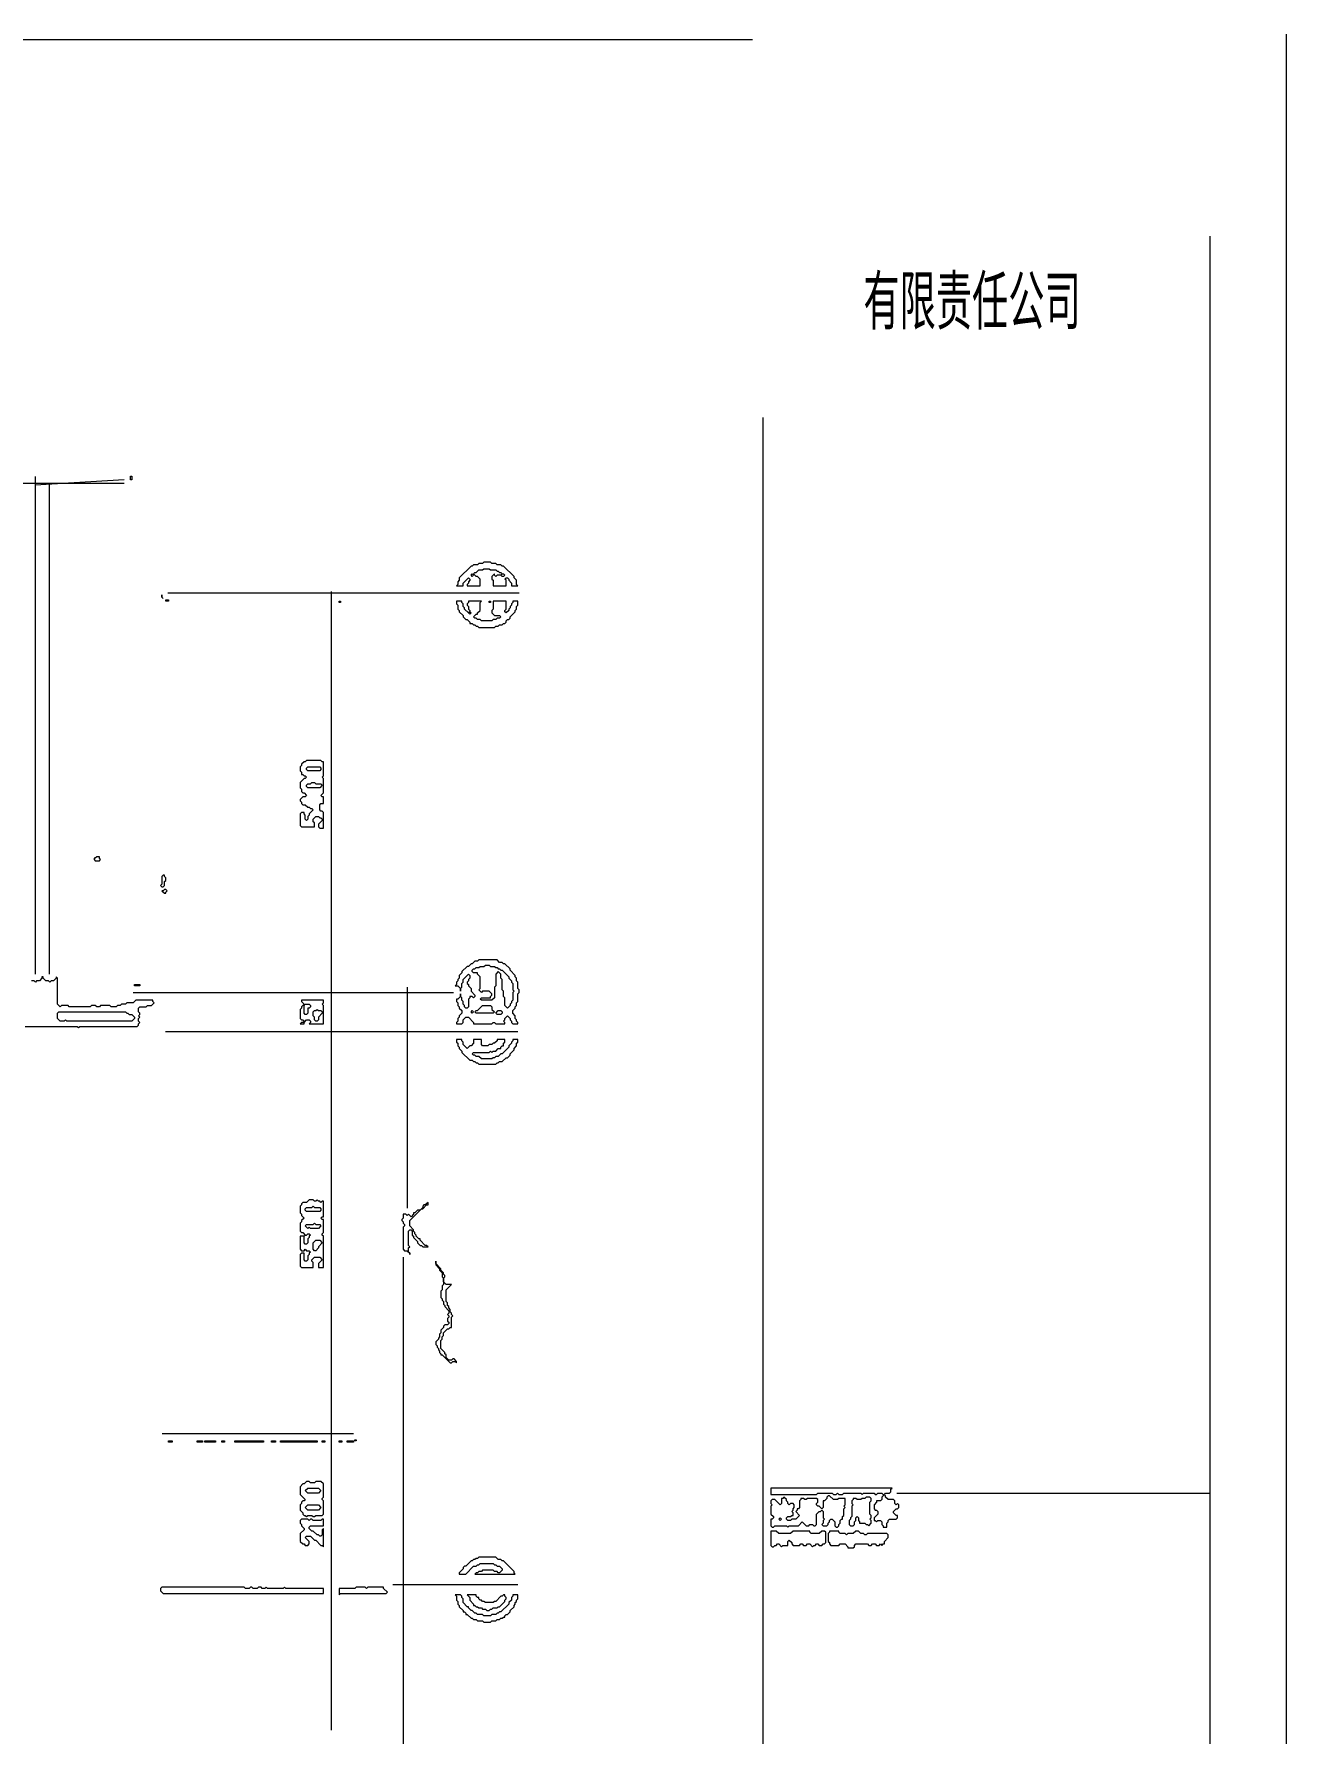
# Model space of a CAD drawing. Header units: millimetres. Extents: x 4 to 412, y 4 to 290.
# Drawn here: x 327.9 to 411.9, y 176.2 to 290.3 of the extents above; entities that cross this region are included whole.
import ezdxf

# ---------------------------------------------------------------- set-up
doc = ezdxf.new("R2010")
doc.units = ezdxf.units.MM
for name, color, linetype, lineweight in [('OCR_TEXT', 6, 'Continuous', 0), ('TRACE_STRAIGHT', 5, 'Continuous', 0), ('TRACE_TEXT_SYMBOL', 6, 'Continuous', 0)]:
    doc.layers.add(name, color=color, linetype=linetype, lineweight=lineweight)
doc.styles.add('wqy-unicode', font='wqy-unicode.lff')

msp = doc.modelspace()

# ---------------------------------------------------------------- linework, layer by layer
at = {"layer": 'TRACE_STRAIGHT', "color": 5}
for p, q in [((103.25, 289.95), (376.13, 289.95)), ((411.95, 290.31), (411.95, 3.88)), ((406.83, 276.73), (406.83, 8.72)), ((376.81, 264.56), (376.81, 8.55)), ((327.95, 260.59), (327.95, 227.17)), ((327.95, 260.04), (333.93, 260.39)), ((296.99, 260.15), (333.93, 260.15)), ((328.9, 260.15), (328.9, 227.17)), ((336.86, 252.78), (360.46, 252.78)), ((347.83, 252.88), (347.83, 176.39)), ((352.92, 226.29), (352.92, 211.45)), ((334.54, 225.93), (356.04, 225.93)), ((336.71, 223.33), (360.37, 223.33)), ((352.67, 208.16), (352.67, 108.07)), ((336.47, 196.31), (349.33, 196.31)), ((385.82, 192.32), (406.83, 192.32)), ((351.96, 186.18), (360.37, 186.18))]:
    msp.add_line(p, q, dxfattribs=at)
at = {"layer": 'TRACE_TEXT_SYMBOL', "color": 6}
for points in [[(334.36, 260.62), (334.45, 260.62), (334.45, 260.36), (334.36, 260.36)], [(357.22, 253.97), (357.3, 254.05), (357.39, 253.97), (357.3, 253.88)], [(359.23, 253.97), (359.32, 254.05), (359.41, 254.05), (359.49, 253.97), (359.41, 253.88), (359.32, 253.88)], [(336.46, 252.65), (336.46, 252.48), (336.55, 252.39), (336.46, 252.48)], [(336.72, 252.3), (336.9, 252.3), (336.9, 252.21), (336.72, 252.21)], [(348.37, 252.21), (348.46, 252.21), (348.46, 252.13), (348.37, 252.13)], [(358.44, 252.21), (358.53, 252.21), (358.53, 252.13), (358.44, 252.13)], [(357.04, 251.43), (357.13, 251.51), (357.22, 251.43), (357.13, 251.34)], [(346.18, 241), (346.27, 241.09), (347.06, 241.09), (347.14, 241), (347.14, 240.92), (347.06, 240.83), (346.27, 240.83), (346.18, 240.92)], [(346.44, 239.95), (346.53, 240.04), (346.71, 240.04), (346.79, 239.95), (347.14, 239.95), (347.23, 239.87), (347.06, 239.69), (346.27, 239.69), (346.18, 239.78), (346.18, 239.87), (346.27, 239.95)], [(332.08, 235.05), (331.99, 234.96), (331.91, 234.96), (331.91, 234.87), (331.99, 234.79), (332.26, 234.79), (332.34, 234.87), (332.26, 234.96), (332.26, 235.05)], [(336.55, 233.82), (336.46, 233.74), (336.46, 233.21), (336.37, 233.12), (336.46, 233.04), (336.55, 233.04), (336.64, 233.12), (336.64, 233.39), (336.72, 233.47), (336.72, 233.65), (336.64, 233.74), (336.64, 233.82)], [(336.64, 232.86), (336.55, 232.77), (336.46, 232.77), (336.64, 232.6), (336.72, 232.6), (336.72, 232.68), (336.81, 232.77), (336.72, 232.86)], [(358.09, 227.69), (358.18, 227.78), (358.44, 227.78), (358.53, 227.69), (358.79, 227.69), (358.88, 227.61), (358.97, 227.61), (359.05, 227.52), (359.14, 227.52), (359.23, 227.43), (359.32, 227.43), (359.76, 226.99), (359.76, 226.91), (359.93, 226.73), (359.93, 226.64), (360.02, 226.55), (360.02, 226.12), (360.11, 226.03), (360.02, 225.94), (360.02, 225.42), (359.93, 225.33), (359.93, 225.24), (359.84, 225.15), (359.84, 225.07), (359.67, 224.89), (359.49, 225.07), (359.49, 225.59), (359.41, 225.68), (359.41, 226.03), (359.32, 226.12), (359.32, 226.82), (359.23, 226.91), (359.23, 227.17), (359.05, 227.34), (358.88, 227.17), (358.88, 226.38), (358.79, 226.29), (358.79, 225.59), (358.62, 225.42), (357.92, 225.42), (357.83, 225.5), (357.92, 225.59), (358.53, 225.59), (358.53, 225.68), (358.62, 225.77), (358.62, 225.85), (358.44, 226.03), (358, 226.03), (357.92, 225.94), (357.74, 226.12), (357.83, 226.2), (357.83, 226.99), (357.65, 227.17), (357.65, 227.26), (357.39, 227.26), (357.3, 227.34), (357.3, 227.43), (357.39, 227.52), (357.48, 227.52), (357.57, 227.61), (357.74, 227.61), (357.83, 227.69)], [(334.62, 226.47), (334.97, 226.47), (334.97, 226.38), (334.62, 226.38)], [(345.83, 225.42), (345.83, 225.33), (346.01, 225.15), (345.83, 224.98), (345.83, 224.89), (345.74, 224.8), (345.74, 224.19), (345.83, 224.1), (345.92, 224.1), (346.01, 224.02), (345.92, 223.93), (345.83, 223.93), (345.74, 223.84), (346.01, 223.84), (346.01, 223.93), (346.18, 224.1), (346.36, 224.1), (346.44, 224.02), (346.44, 223.93), (346.36, 223.84), (347.32, 223.84), (347.32, 225.07), (347.23, 225.15), (347.32, 225.24), (347.32, 225.42)], [(346.01, 225.07), (346.09, 225.15), (346.36, 225.15), (346.44, 225.07), (346.44, 224.98), (346.36, 224.89), (346.27, 224.89), (346.27, 224.54), (346.18, 224.45), (346.09, 224.45), (346.01, 224.54)], [(346.79, 224.72), (346.88, 224.8), (346.97, 224.72), (347.14, 224.72), (347.23, 224.63), (347.23, 224.54), (346.97, 224.28), (346.97, 224.1), (346.88, 224.02), (346.79, 224.02), (346.71, 224.1), (346.71, 224.28), (346.62, 224.37), (346.62, 224.63), (346.71, 224.72)], [(358, 225.07), (358.53, 225.07), (358.62, 224.98), (358.62, 224.8), (358.79, 224.63), (358.7, 224.54), (357.57, 224.54), (357.48, 224.63), (357.57, 224.72), (357.65, 224.72)], [(329.45, 224.54), (329.54, 224.63), (334.01, 224.63), (334.1, 224.54), (334.18, 224.54), (334.27, 224.45), (334.45, 224.45), (334.62, 224.28), (334.62, 224.19), (334.45, 224.02), (330.07, 224.02), (329.98, 224.1), (329.89, 224.02), (329.63, 224.02), (329.45, 224.19)], [(357.22, 224.63), (357.3, 224.72), (357.39, 224.63), (357.3, 224.54)], [(359.05, 224.72), (359.23, 224.72), (359.32, 224.63), (359.32, 224.54), (359.23, 224.45), (358.97, 224.45), (358.88, 224.54)], [(346.53, 211.49), (346.62, 211.58), (346.71, 211.49), (347.06, 211.49), (347.14, 211.4), (347.14, 211.32), (347.06, 211.23), (346.18, 211.23), (346.09, 211.32), (346.09, 211.4), (346.18, 211.49)], [(354.33, 211.84), (354.15, 211.67), (354.06, 211.67), (353.98, 211.58), (353.98, 211.49), (353.8, 211.32), (353.63, 211.32), (353.45, 211.14), (353.36, 211.14), (353.36, 211.05), (353.19, 210.88), (353.01, 211.05), (352.92, 210.97), (352.84, 211.05), (352.66, 211.05), (352.66, 210.79), (352.57, 210.7), (352.57, 210.62), (352.66, 210.53), (352.66, 210.44), (352.75, 210.35), (352.75, 210.27), (352.66, 210.18), (352.66, 208.69), (352.75, 208.6), (352.92, 208.6), (353.1, 208.43), (353.1, 208.34), (353.1, 208.43), (353.01, 208.51), (353.01, 208.78), (353.1, 208.86), (353.01, 208.95), (353.01, 209.92), (353.1, 210), (353.19, 210), (353.27, 209.92), (353.27, 209.65), (353.36, 209.57), (353.36, 209.48), (353.63, 209.22), (353.63, 209.13), (353.8, 208.95), (353.89, 208.95), (353.98, 208.86), (354.33, 208.86), (354.24, 208.95), (354.15, 208.95), (353.8, 209.3), (353.8, 209.39), (353.71, 209.39), (353.54, 209.57), (353.54, 209.65), (353.45, 209.74), (353.45, 209.83), (353.36, 209.92), (353.36, 210), (353.1, 210.27), (353.1, 210.62), (353.89, 211.4), (353.98, 211.4), (354.24, 211.67), (354.33, 211.67)], [(346.62, 210.35), (346.71, 210.44), (346.79, 210.35), (347.06, 210.35), (347.14, 210.27), (346.97, 210.09), (346.44, 210.09), (346.36, 210.18), (346.27, 210.09), (346.09, 210.27), (346.18, 210.35)], [(346.18, 209.65), (346.27, 209.74), (346.36, 209.74), (346.44, 209.65), (346.36, 209.57), (346.36, 209.48), (346.27, 209.39), (346.27, 209.13), (346.18, 209.04), (346.09, 209.04), (346.01, 209.13), (346.01, 209.57), (346.09, 209.65)], [(346.79, 209.3), (347.06, 209.3), (347.23, 209.13), (346.97, 208.86), (346.97, 208.78), (346.79, 208.6), (346.71, 208.6), (346.62, 208.69), (346.62, 209.13)], [(336.9, 195.82), (337.16, 195.82), (337.16, 195.73), (336.9, 195.73)], [(338.83, 195.82), (339.18, 195.82), (339.18, 195.73), (338.83, 195.73)], [(339.35, 195.82), (340.05, 195.82), (340.05, 195.73), (339.35, 195.73)], [(340.49, 195.82), (340.66, 195.82), (340.66, 195.73), (340.49, 195.73)], [(341.36, 195.82), (343.29, 195.82), (343.29, 195.73), (341.36, 195.73)], [(343.82, 195.82), (344.08, 195.82), (344.08, 195.73), (343.82, 195.73)], [(344.43, 195.82), (346.88, 195.82), (346.88, 195.73), (344.43, 195.73)], [(347.23, 195.82), (347.41, 195.82), (347.41, 195.73), (347.23, 195.73)], [(348.37, 195.82), (348.55, 195.82), (348.55, 195.73), (348.37, 195.73)], [(348.9, 195.82), (349.33, 195.82), (349.33, 195.73), (348.9, 195.73)], [(349.42, 195.9), (349.51, 195.9), (349.51, 195.82), (349.42, 195.82)], [(346.18, 193.1), (346.01, 192.93), (345.92, 192.93), (345.74, 192.75), (345.74, 192.23), (346.09, 191.88), (346.01, 191.79), (345.92, 191.79), (345.83, 191.7), (345.83, 191.61), (345.74, 191.53), (345.74, 191.17), (345.92, 191), (345.92, 190.91), (346.01, 190.82), (346.09, 190.82), (346.18, 190.74), (346.27, 190.82), (346.53, 190.82), (346.62, 190.74), (346.71, 190.74), (346.79, 190.82), (347.23, 190.82), (347.32, 190.91), (347.32, 191.79), (347.23, 191.88), (347.23, 191.96), (347.32, 192.05), (347.32, 192.93), (347.14, 193.1), (346.79, 193.1), (346.71, 193.01), (346.44, 193.01), (346.36, 193.1)], [(346.27, 192.66), (346.97, 192.66), (347.14, 192.49), (346.97, 192.31), (346.27, 192.31), (346.09, 192.49)], [(383.75, 192.05), (383.66, 191.96), (383.49, 191.96), (383.4, 191.88), (383.14, 191.88), (383.05, 191.96), (382.87, 191.96), (382.87, 191.88), (382.79, 191.79), (382.79, 191.61), (382.87, 191.53), (382.79, 191.44), (382.79, 190.74), (382.7, 190.65), (382.7, 190.56), (382.61, 190.47), (382.61, 190.21), (382.7, 190.12), (382.87, 190.12), (382.96, 190.21), (382.96, 190.39), (383.05, 190.47), (383.05, 190.65), (383.14, 190.74), (383.23, 190.65), (383.23, 190.47), (383.31, 190.39), (383.31, 190.3), (383.66, 190.3), (383.75, 190.21), (383.84, 190.21), (383.93, 190.12), (384.1, 190.3), (384.1, 190.47), (384.01, 190.56), (384.1, 190.65), (384.1, 190.82), (384.01, 190.91), (384.01, 191.7), (384.1, 191.79), (384.1, 191.96), (384.01, 192.05)], [(345.83, 190.56), (345.74, 190.47), (345.74, 190.3), (345.83, 190.21), (345.83, 190.12), (346.01, 189.95), (346.01, 189.86), (345.74, 189.6), (345.74, 189.07), (345.92, 188.9), (346.01, 188.9), (346.09, 188.81), (346.27, 188.81), (346.36, 188.9), (346.36, 189.07), (346.09, 189.34), (346.18, 189.42), (346.44, 189.42), (346.71, 189.16), (346.79, 189.16), (347.14, 188.81), (347.23, 188.81), (347.32, 188.72), (347.32, 189.95), (347.23, 189.86), (347.23, 189.51), (347.14, 189.42), (347.06, 189.42), (346.97, 189.51), (346.88, 189.51), (346.62, 189.77), (346.53, 189.77), (346.36, 189.95), (346.36, 190.04), (346.44, 190.12), (347.32, 190.12), (347.32, 190.56), (347.23, 190.56), (347.14, 190.47), (346.62, 190.47), (346.53, 190.56), (346.44, 190.56), (346.36, 190.47), (346.27, 190.56)], [(346.27, 191.53), (346.97, 191.53), (347.14, 191.35), (346.97, 191.17), (346.27, 191.17), (346.09, 191.35)], [(377.88, 190.56), (377.97, 190.65), (378.06, 190.56), (377.97, 190.47)], [(377.36, 189.77), (377.36, 188.81), (377.45, 188.72), (377.53, 188.72), (377.62, 188.81), (377.71, 188.81), (377.8, 188.9), (377.88, 188.9), (378.06, 188.72), (378.15, 188.81), (378.5, 188.81), (378.5, 189.07), (378.58, 189.16), (378.76, 188.99), (378.76, 188.9), (378.85, 188.81), (379.28, 188.81), (379.37, 188.9), (379.46, 188.9), (379.55, 188.81), (379.72, 188.81), (379.81, 188.9), (379.98, 188.9), (380.16, 188.72), (380.25, 188.81), (380.34, 188.81), (380.42, 188.9), (380.51, 188.9), (380.6, 188.81), (380.77, 188.81), (380.86, 188.9), (380.95, 188.9), (381.04, 188.99), (381.04, 189.69), (380.95, 189.77), (380.77, 189.77), (380.6, 189.6), (380.07, 189.6), (379.98, 189.69), (379.98, 189.77), (378.85, 189.77), (378.67, 189.6), (377.88, 189.6), (377.71, 189.77)], [(381.3, 189.77), (381.3, 189.69), (381.21, 189.6), (381.21, 189.07), (381.3, 188.99), (381.3, 188.9), (381.39, 188.81), (381.91, 188.81), (382, 188.9), (382.35, 188.9), (382.52, 188.72), (382.52, 188.64), (382.87, 188.64), (382.96, 188.72), (382.96, 188.81), (383.05, 188.9), (383.84, 188.9), (383.93, 188.81), (384.1, 188.81), (384.19, 188.9), (384.36, 188.9), (384.45, 188.81), (384.63, 188.81), (384.71, 188.9), (384.8, 188.81), (384.89, 188.9), (384.98, 188.9), (384.98, 189.07), (385.24, 189.34), (385.24, 189.51), (385.15, 189.6), (383.84, 189.6), (383.75, 189.51), (383.66, 189.51), (383.58, 189.6), (383.4, 189.6), (383.23, 189.77), (383.05, 189.77), (382.87, 189.6), (382.52, 189.6), (382.44, 189.51), (382.35, 189.6), (382, 189.6), (381.91, 189.69), (381.91, 189.77)], [(357.74, 188.02), (357.65, 187.93), (357.57, 187.93), (357.48, 187.85), (357.39, 187.85), (357.3, 187.76), (357.22, 187.76), (356.87, 187.41), (356.78, 187.41), (356.69, 187.32), (356.69, 187.23), (356.43, 186.97), (356.43, 186.88), (356.87, 186.88), (357.39, 187.41), (357.57, 187.41), (357.65, 187.5), (357.74, 187.5), (357.83, 187.58), (358.7, 187.58), (358.79, 187.5), (358.88, 187.5), (358.97, 187.41), (359.14, 187.41), (359.32, 187.23), (359.32, 187.15), (359.14, 186.97), (359.05, 186.97), (358.97, 187.06), (358.79, 187.06), (358.7, 187.15), (358, 187.15), (357.92, 187.06), (357.74, 187.06), (357.65, 186.97), (357.57, 186.97), (357.48, 186.88), (360.19, 186.88), (360.11, 186.97), (360.11, 187.06), (359.41, 187.76), (359.32, 187.76), (359.23, 187.85), (359.05, 187.85), (358.88, 188.02)], [(336.46, 186.01), (336.37, 185.92), (336.37, 185.75), (336.55, 185.57), (347.32, 185.57), (347.32, 185.92), (344.78, 185.92), (344.69, 186.01), (344.6, 185.92), (343.55, 185.92), (343.47, 186.01), (343.38, 185.92), (343.2, 185.92), (343.12, 186.01), (342.94, 186.01), (342.85, 185.92), (342.59, 185.92), (342.5, 186.01), (342.42, 186.01), (342.33, 185.92), (342.07, 185.92), (341.98, 186.01)], [(349.51, 186.01), (349.42, 185.92), (348.37, 185.92), (348.37, 185.48), (348.46, 185.57), (351.52, 185.57), (351.61, 185.66), (351.35, 185.92), (351.35, 186.01), (350.3, 186.01), (350.21, 185.92), (350.12, 186.01)], [(356.95, 185.48), (357.13, 185.31), (357.13, 185.13), (357.39, 184.87), (357.39, 184.78), (357.48, 184.78), (357.57, 184.69), (357.65, 184.69), (357.74, 184.61), (357.92, 184.61), (358, 184.52), (358.18, 184.52), (358.27, 184.43), (358.44, 184.43), (358.53, 184.52), (358.62, 184.52), (358.7, 184.61), (358.97, 184.61), (359.05, 184.69), (359.14, 184.69), (359.49, 185.04), (359.49, 185.13), (359.58, 185.22), (359.58, 185.31), (359.49, 185.39), (359.49, 185.48), (359.41, 185.48), (359.32, 185.39), (359.23, 185.39), (358.88, 185.04), (358.79, 185.04), (358.7, 184.96), (358.18, 184.96), (358.09, 185.04), (358, 185.04), (357.92, 185.13), (357.83, 185.13), (357.74, 185.22), (357.74, 185.31), (357.65, 185.31), (357.57, 185.39), (357.57, 185.48)]]:
    msp.add_lwpolyline(points, close=True, dxfattribs=at)
for points in [[(358.09, 254.84), (358, 254.75), (357.74, 254.75), (357.65, 254.67), (357.39, 254.67), (357.3, 254.58), (357.22, 254.58), (356.43, 253.79), (356.43, 253.62), (356.34, 253.53), (356.34, 253.35), (356.25, 253.26), (356.69, 253.26), (356.69, 253.44), (357.04, 253.79), (357.13, 253.7), (357.13, 253.62), (357.04, 253.53), (357.04, 253.44), (356.95, 253.35), (356.95, 253.26), (357.83, 253.26), (357.83, 253.7), (357.65, 253.88), (357.57, 253.88), (357.39, 254.05), (357.48, 254.14), (357.57, 254.14), (357.74, 254.32), (358, 254.32), (358.09, 254.4), (358.44, 254.4), (358.53, 254.32), (358.88, 254.32), (358.97, 254.23), (359.05, 254.23), (359.14, 254.14), (359.23, 254.14), (359.32, 254.05), (359.23, 253.97), (358.97, 253.97), (358.88, 253.88), (358.79, 253.97), (358.79, 254.05), (358.62, 253.88), (358.62, 253.7), (358.7, 253.62), (358.7, 253.26), (359.58, 253.26), (359.58, 253.62), (359.49, 253.7), (359.58, 253.79), (359.67, 253.79), (359.76, 253.7), (359.76, 253.62), (359.93, 253.44), (359.93, 253.26), (360.37, 253.26), (360.28, 253.35), (360.28, 253.62), (360.11, 253.79), (360.11, 253.88), (359.41, 254.58), (359.32, 254.58)], [(359.32, 254.58), (359.23, 254.67), (358.97, 254.67), (358.88, 254.75), (358.62, 254.75), (358.53, 254.84), (358.09, 254.84)], [(356.25, 252.21), (356.25, 252.04), (356.34, 251.95), (356.34, 251.69), (356.43, 251.6), (356.43, 251.51), (356.69, 251.25), (356.69, 251.16), (356.87, 250.99), (356.95, 250.99), (357.13, 250.81), (357.13, 250.73), (357.3, 250.73), (357.39, 250.64), (357.48, 250.64), (357.57, 250.55), (357.65, 250.55), (357.74, 250.46), (358.79, 250.46), (358.88, 250.55), (359.05, 250.55), (359.14, 250.64), (359.32, 250.64), (359.41, 250.73), (359.49, 250.73), (359.58, 250.81), (359.58, 250.9), (359.67, 250.99), (359.76, 250.99), (359.84, 251.08), (359.84, 251.16), (360.19, 251.51), (360.19, 251.6), (360.28, 251.69), (360.28, 251.86), (360.37, 251.95), (360.37, 252.21), (360.02, 252.21), (360.02, 252.13), (359.93, 252.04), (359.93, 251.95), (359.84, 251.86), (359.84, 251.78), (359.76, 251.69), (359.76, 251.6), (359.58, 251.43), (359.49, 251.51), (359.49, 251.6), (359.58, 251.69), (359.58, 252.21), (358.7, 252.21), (358.7, 251.69), (358.62, 251.6), (358.62, 251.43), (358.79, 251.25), (359.14, 251.25), (359.23, 251.16), (359.14, 251.08), (358.97, 251.08), (358.88, 250.99), (358.7, 250.99), (358.62, 250.9), (357.92, 250.9), (357.83, 250.99)], [(357.83, 250.99), (357.65, 250.99), (357.57, 251.08), (357.48, 251.08), (357.39, 251.16), (357.57, 251.34), (357.65, 251.34), (357.65, 251.43), (357.83, 251.6), (357.83, 252.13), (357.92, 252.21), (357.04, 252.21), (357.04, 252.13), (356.95, 252.04), (356.95, 251.95), (357.04, 251.86), (357.04, 251.69), (357.13, 251.6), (357.13, 251.51), (357.04, 251.43), (356.78, 251.69), (356.78, 251.78), (356.69, 251.86), (356.69, 252.04), (356.6, 252.13), (356.6, 252.21), (356.25, 252.21)], [(346.18, 241.53), (346.09, 241.44), (346.01, 241.44), (345.83, 241.27), (345.83, 241.18), (345.74, 241.09), (345.74, 240.83), (345.83, 240.74), (345.83, 240.57), (345.92, 240.57), (346.01, 240.48), (346.09, 240.48), (346.18, 240.39), (346.09, 240.3), (346.01, 240.3), (345.74, 240.04), (345.74, 239.69), (345.83, 239.6), (345.83, 239.43), (345.92, 239.34), (346.01, 239.34), (346.18, 239.17), (346.09, 239.08), (345.92, 239.08), (345.74, 238.9), (345.74, 238.82), (345.83, 238.73), (345.83, 238.64), (345.92, 238.55), (346.09, 238.55), (346.27, 238.38), (346.36, 238.38), (346.44, 238.29), (346.53, 238.29), (346.62, 238.2), (346.36, 237.94), (346.36, 237.85), (346.27, 237.76), (346.27, 237.59), (346.18, 237.5), (346.09, 237.59), (346.09, 237.85), (346.01, 237.94), (346.01, 238.03), (345.83, 238.03), (345.74, 237.94), (345.74, 237.15), (345.83, 237.06), (346.71, 237.06), (346.71, 237.33), (346.62, 237.41), (346.62, 237.59), (346.79, 237.76), (346.97, 237.76), (347.06, 237.68), (347.14, 237.68), (347.23, 237.59), (347.23, 237.5), (346.97, 237.24), (346.97, 237.06), (347.06, 236.98), (347.32, 236.98), (347.32, 238.03), (347.23, 238.11)], [(347.23, 238.11), (347.14, 238.11), (347.06, 238.2), (347.06, 238.55), (347.14, 238.64), (347.32, 238.64), (347.32, 239.08), (347.23, 239.08), (347.14, 239.17), (347.32, 239.34), (347.32, 240.3), (347.23, 240.39), (347.32, 240.48), (347.32, 241.44), (347.23, 241.44), (347.14, 241.53), (346.18, 241.53)], [(357.74, 228.13), (357.65, 228.04), (357.48, 228.04), (357.3, 227.87), (357.22, 227.87), (357.04, 227.69), (356.95, 227.69), (356.6, 227.34), (356.6, 227.26), (356.43, 227.08), (356.43, 226.91), (356.34, 226.82), (356.34, 226.73), (356.25, 226.64), (356.25, 226.47), (356.16, 226.38), (356.34, 226.38), (356.52, 226.2), (356.52, 226.03), (356.52, 226.2), (356.6, 226.29), (356.6, 226.55), (356.69, 226.64), (356.69, 226.82), (357.04, 227.17), (357.13, 227.08), (357.13, 226.91), (357.04, 226.82), (357.04, 226.73), (356.95, 226.64), (356.95, 226.55), (357.04, 226.47), (357.04, 226.38), (357.22, 226.2), (357.22, 226.03), (357.48, 225.77), (357.48, 225.68), (357.39, 225.59), (357.3, 225.68), (357.13, 225.68), (357.13, 225.59), (357.04, 225.5), (357.04, 224.98), (356.95, 224.89), (356.87, 224.89), (356.78, 224.98), (356.78, 225.07), (356.69, 225.15), (356.69, 225.33), (356.6, 225.42), (356.6, 225.59), (356.52, 225.68), (356.52, 225.85), (356.52, 225.68), (356.34, 225.5), (356.25, 225.5), (356.25, 225.33), (356.34, 225.24), (356.34, 225.07), (356.43, 224.98), (356.43, 224.89), (356.6, 224.72), (356.6, 224.54), (356.43, 224.37)], [(356.43, 224.37), (356.43, 224.28), (356.34, 224.19), (356.34, 224.02), (356.25, 223.93), (356.25, 223.84), (356.6, 223.84), (356.69, 223.93), (356.69, 224.1), (356.87, 224.28), (357.04, 224.28), (357.39, 223.93), (357.39, 223.84), (358.62, 223.84), (358.7, 223.93), (358.79, 223.93), (358.88, 223.84), (359.49, 223.84), (359.49, 223.93), (359.41, 224.02), (359.49, 224.1), (359.49, 224.19), (359.67, 224.37), (359.84, 224.19), (359.84, 224.1), (359.93, 224.02), (359.93, 223.93), (360.02, 223.84), (360.37, 223.84), (360.37, 223.93), (360.28, 224.02), (360.28, 224.1), (360.19, 224.19), (360.19, 224.37), (360.02, 224.54), (360.02, 224.72), (360.19, 224.89), (360.19, 224.98), (360.28, 225.07), (360.28, 225.24), (360.37, 225.33), (360.37, 225.85), (360.46, 225.94), (360.46, 226.12), (360.37, 226.2), (360.37, 226.64), (360.28, 226.73), (360.28, 226.91), (360.19, 226.99), (360.19, 227.08), (359.84, 227.43), (359.84, 227.52), (359.49, 227.87), (359.41, 227.87), (359.32, 227.96), (359.14, 227.96), (358.97, 228.13), (357.74, 228.13)], [(332.08, 224.98), (331.99, 225.07), (331.73, 225.07), (331.64, 224.98), (330.24, 224.98), (330.16, 225.07), (329.72, 225.07), (329.63, 224.98), (329.45, 225.15), (329.45, 226.91), (329.37, 226.99), (329.37, 226.91), (329.19, 226.73), (329.02, 226.73), (328.93, 226.64), (328.84, 226.73), (328.67, 226.73), (328.49, 226.91), (328.49, 226.99), (328.4, 226.99), (328.4, 226.91), (328.23, 226.73), (328.05, 226.73), (327.97, 226.64), (327.88, 226.73), (327.7, 226.73)], [(327.27, 223.66), (330.77, 223.66), (330.86, 223.58), (330.94, 223.66), (334.8, 223.66), (334.88, 223.75), (334.88, 223.84), (334.97, 223.93), (334.88, 224.02), (334.88, 224.19), (334.97, 224.28), (334.88, 224.37), (334.97, 224.45), (334.97, 224.54), (334.88, 224.63), (334.88, 224.89), (334.97, 224.98), (335.41, 224.98), (335.5, 225.07), (335.76, 225.07), (335.94, 225.24), (335.85, 225.33), (335.85, 225.42), (334.71, 225.42), (334.53, 225.24), (334.1, 225.24), (334.01, 225.15), (333.75, 225.15), (333.66, 225.07), (333.48, 225.07), (333.4, 224.98), (333.05, 224.98), (332.96, 225.07), (332.34, 225.07), (332.26, 224.98), (332.08, 224.98)], [(356.25, 222.79), (356.25, 222.61), (356.34, 222.53), (356.34, 222.35), (356.43, 222.26), (356.43, 222.18), (356.6, 222), (356.6, 221.91), (357.13, 221.39), (357.3, 221.39), (357.39, 221.3), (357.48, 221.3), (357.57, 221.21), (357.65, 221.21), (357.74, 221.13), (358.88, 221.13), (358.97, 221.21), (359.05, 221.21), (359.14, 221.3), (359.32, 221.3), (359.58, 221.56), (359.67, 221.56), (359.84, 221.74), (359.84, 221.83), (360.11, 222.09), (360.11, 222.18), (360.28, 222.35), (360.28, 222.53), (360.37, 222.61), (360.37, 222.79), (360.02, 222.79), (360.02, 222.7), (359.93, 222.61), (359.93, 222.53), (359.76, 222.35), (359.76, 222.26), (359.32, 221.83), (359.23, 221.83), (359.05, 221.65), (358.88, 221.65), (358.79, 221.56), (358.7, 221.56), (358.62, 221.48), (357.92, 221.48), (357.74, 221.65), (357.57, 221.65), (357.48, 221.74), (357.39, 221.74), (357.3, 221.83), (357.39, 221.91), (358.44, 221.91), (358.53, 222), (358.62, 221.91), (358.7, 222), (358.88, 222), (359.05, 222.18), (359.23, 222.18), (359.23, 222.26), (359.32, 222.35), (359.41, 222.35), (359.41, 222.53), (359.49, 222.61), (359.49, 222.79), (358.97, 222.79)], [(358.97, 222.79), (358.97, 222.7), (358.79, 222.53), (358.7, 222.53), (358.62, 222.44), (358.44, 222.44), (358.35, 222.35), (358, 222.35), (357.92, 222.44), (357.92, 222.79), (357.39, 222.79), (357.39, 222.53), (357.22, 222.35), (357.13, 222.35), (356.95, 222.18), (356.69, 222.44), (356.69, 222.61), (356.6, 222.7), (356.6, 222.79), (356.25, 222.79)], [(346.36, 212.02), (346.18, 211.84), (345.92, 211.84), (345.83, 211.75), (345.83, 211.67), (345.74, 211.58), (345.74, 211.14), (345.83, 211.05), (345.83, 210.97), (346.01, 210.79), (345.83, 210.62), (345.83, 210.53), (345.74, 210.44), (345.74, 209.92), (345.83, 209.83), (345.92, 209.83), (346.09, 209.65), (346.01, 209.57), (345.74, 209.57), (345.74, 208.69), (345.83, 208.6), (346.01, 208.6), (346.09, 208.69), (346.18, 208.6), (346.36, 208.6), (346.44, 208.51), (346.36, 208.43), (346.36, 208.34), (346.27, 208.25), (346.27, 207.99), (346.18, 207.9), (346.09, 207.9), (346.01, 207.99), (346.01, 208.43), (345.83, 208.43), (345.74, 208.34), (345.74, 207.55), (345.83, 207.46), (346.62, 207.46), (346.62, 207.81), (346.53, 207.9), (346.53, 207.99), (346.71, 208.16), (347.06, 208.16), (347.23, 207.99), (346.97, 207.73), (346.97, 207.46), (347.32, 207.46), (347.32, 209.57), (347.23, 209.65), (347.23, 209.74), (347.32, 209.83), (347.32, 210.7), (347.23, 210.7), (347.14, 210.79), (347.23, 210.88), (347.32, 210.88), (347.32, 211.93), (347.23, 211.93), (347.14, 211.84), (347.06, 211.93), (346.97, 211.93), (346.88, 212.02), (346.79, 211.93)], [(346.79, 211.93), (346.71, 211.93), (346.62, 212.02), (346.36, 212.02)], [(354.85, 207.9), (354.85, 207.64), (355.11, 207.38), (355.11, 207.29), (355.29, 207.11), (355.29, 206.85), (355.38, 206.76), (355.38, 206.33), (355.29, 206.24), (355.29, 205.97), (355.2, 205.89), (355.2, 205.45), (355.29, 205.36), (355.29, 205.27), (355.38, 205.19), (355.38, 205.01), (355.46, 204.92), (355.46, 204.84), (355.73, 204.57), (355.73, 204.4), (355.64, 204.31), (355.73, 204.22), (355.73, 204.14), (355.64, 204.05), (355.64, 203.87), (355.73, 203.79), (355.73, 203.7), (355.64, 203.61), (355.46, 203.61), (355.38, 203.52), (355.38, 203.44), (355.2, 203.26), (355.2, 203.08), (355.11, 203), (355.11, 202.82), (355.03, 202.73), (355.03, 202.65), (354.85, 202.47), (354.85, 202.3), (354.94, 202.21), (354.94, 202.12), (355.03, 202.03), (355.03, 201.95), (355.11, 201.86), (355.11, 201.77), (355.2, 201.68), (355.2, 201.6), (355.29, 201.6), (355.81, 201.07), (355.9, 201.07), (355.99, 201.16), (356.16, 201.16), (356.25, 201.07), (356.25, 201.16), (356.08, 201.33), (355.99, 201.33), (355.9, 201.25), (355.73, 201.25), (355.55, 201.42), (355.55, 201.6), (355.46, 201.68), (355.46, 201.77), (355.2, 202.03), (355.2, 202.56)], [(355.2, 202.56), (355.29, 202.65), (355.29, 202.82), (355.38, 202.91), (355.38, 203.08), (355.64, 203.35), (355.73, 203.35), (355.81, 203.44), (355.9, 203.44), (355.9, 204.14), (355.99, 204.22), (355.9, 204.31), (355.9, 204.4), (355.81, 204.49), (355.81, 204.66), (355.73, 204.75), (355.73, 204.84), (355.64, 204.92), (355.64, 205.1), (355.55, 205.19), (355.55, 205.97), (355.9, 206.33), (355.55, 206.33), (355.38, 206.5), (355.38, 206.76), (355.46, 206.85), (355.46, 206.94), (355.38, 207.03), (355.38, 207.11), (355.2, 207.29), (355.2, 207.38), (354.85, 207.73), (354.85, 207.9)], [(377.36, 192.66), (377.36, 192.23), (380.42, 192.23), (380.51, 192.31), (381.47, 192.31), (381.56, 192.23), (381.74, 192.23), (381.82, 192.31), (381.91, 192.23), (382.17, 192.23), (382.26, 192.31), (383.4, 192.31), (383.49, 192.23), (383.58, 192.31), (384.28, 192.31), (384.36, 192.23), (384.45, 192.23), (384.54, 192.31), (384.8, 192.31), (384.89, 192.23), (384.89, 192.14), (384.8, 192.05), (384.8, 191.88), (384.71, 191.79), (384.45, 191.79), (384.45, 191.7), (384.28, 191.53), (384.28, 191.26), (384.36, 191.17), (384.45, 191.17), (384.54, 191.09), (384.54, 190.91), (384.28, 190.65), (384.28, 190.47), (384.36, 190.47), (384.45, 190.39), (384.54, 190.47), (384.71, 190.47), (384.8, 190.39), (384.8, 190.21), (384.89, 190.12), (384.89, 190.04), (385.15, 190.04), (385.15, 190.3), (385.24, 190.39), (385.24, 190.47), (385.33, 190.56), (385.76, 190.56), (385.85, 190.65), (385.85, 190.82), (385.76, 190.82), (385.59, 191), (385.59, 191.09), (385.76, 191.26), (385.85, 191.26), (385.94, 191.35), (385.94, 191.53), (385.85, 191.61), (385.76, 191.53), (385.68, 191.61), (385.68, 191.79), (385.59, 191.88), (385.24, 191.88), (385.06, 192.05)], [(385.06, 192.05), (385.06, 192.14), (384.98, 192.23), (385.06, 192.31), (385.33, 192.31), (385.41, 192.4), (385.41, 192.58), (385.5, 192.66), (377.36, 192.66)], [(381.21, 192.14), (381.12, 192.05), (381.12, 191.96), (380.95, 191.79), (380.86, 191.79), (380.86, 191.35), (380.77, 191.26), (380.6, 191.44), (380.51, 191.44), (380.42, 191.53), (380.42, 191.61), (380.51, 191.7), (380.51, 191.88), (380.42, 191.96), (379.81, 191.96), (379.72, 191.88), (379.63, 191.88), (379.55, 191.96), (379.37, 191.96), (379.37, 191.88), (379.28, 191.79), (379.28, 191.35), (379.2, 191.26), (379.11, 191.26), (379.11, 191.17), (379.02, 191.09), (379.28, 190.82), (379.02, 190.56), (378.76, 190.56), (378.67, 190.47), (378.5, 190.47), (378.41, 190.56), (378.41, 190.65), (378.5, 190.74), (378.67, 190.74), (378.76, 190.82), (378.85, 190.82), (378.85, 191), (378.76, 191.09), (378.85, 191.17), (378.85, 191.26), (378.93, 191.35), (378.93, 191.53), (378.85, 191.61), (378.67, 191.61), (378.58, 191.53), (378.5, 191.61), (378.5, 191.7), (378.41, 191.79), (378.41, 191.88), (378.23, 192.05), (378.15, 191.96), (378.06, 191.96), (378.06, 191.61), (377.97, 191.53), (377.62, 191.88), (377.45, 191.88), (377.36, 191.79), (377.36, 191.61), (377.45, 191.53), (377.36, 191.44), (377.36, 190.91), (377.53, 190.74), (377.53, 190.65)], [(377.53, 190.65), (377.45, 190.56), (377.36, 190.56), (377.36, 190.12), (377.45, 190.04), (377.53, 190.04), (377.62, 190.12), (378.41, 190.12), (378.5, 190.04), (378.58, 190.12), (379.2, 190.12), (379.46, 190.39), (379.72, 190.12), (379.9, 190.12), (379.98, 190.21), (380.16, 190.21), (380.25, 190.12), (380.34, 190.12), (380.42, 190.21), (380.42, 190.91), (380.6, 191.09), (380.69, 191.09), (380.77, 191.17), (380.86, 191.09), (380.86, 190.65), (380.95, 190.56), (380.86, 190.47), (380.86, 190.3), (380.77, 190.21), (380.86, 190.12), (381.12, 190.12), (381.21, 190.21), (381.21, 190.3), (381.3, 190.39), (381.3, 190.47), (381.39, 190.56), (381.47, 190.56), (381.65, 190.39), (381.65, 190.12), (381.74, 190.04), (381.82, 190.04), (381.91, 190.12), (381.91, 190.21), (382, 190.3), (382, 190.47), (382.09, 190.56), (382.17, 190.56), (382.17, 190.74), (382.26, 190.82), (382.26, 191.26), (382.35, 191.35), (382.26, 191.44), (382.35, 191.53), (382.35, 191.96), (381.91, 191.96), (381.82, 191.88), (381.56, 191.88), (381.3, 192.14), (381.21, 192.14)], [(356.16, 185.48), (356.25, 185.39), (356.25, 185.13), (356.34, 185.04), (356.34, 184.87), (356.43, 184.78), (356.43, 184.69), (356.69, 184.43), (356.69, 184.34), (356.78, 184.34), (356.87, 184.26), (356.87, 184.17), (356.95, 184.17), (357.22, 183.91), (357.3, 183.91), (357.39, 183.82), (357.57, 183.82), (357.65, 183.73), (358, 183.73), (358.09, 183.64), (358.53, 183.64), (358.62, 183.73), (358.88, 183.73), (358.97, 183.82), (359.14, 183.82), (359.23, 183.91), (359.32, 183.91), (359.41, 183.99), (359.49, 183.99), (359.49, 184.08), (359.58, 184.17), (359.67, 184.17), (359.84, 184.34), (359.84, 184.43), (360.11, 184.69), (360.11, 184.78), (360.19, 184.87), (360.19, 184.96), (360.28, 185.04), (360.28, 185.13), (360.37, 185.22), (360.37, 185.48), (360.02, 185.48), (360.02, 185.39), (359.93, 185.31), (359.93, 185.13), (359.76, 184.96), (359.76, 184.87), (359.23, 184.34), (359.14, 184.34), (359.05, 184.26), (358.97, 184.26), (358.88, 184.17), (358.62, 184.17), (358.53, 184.08), (358.09, 184.08), (358, 184.17), (357.65, 184.17), (357.57, 184.26), (357.48, 184.26), (357.3, 184.43), (357.22, 184.43), (357.04, 184.61), (357.04, 184.69)], [(357.04, 184.69), (356.95, 184.69), (356.69, 184.96), (356.69, 185.22), (356.6, 185.31), (356.6, 185.39), (356.52, 185.48), (356.16, 185.48)]]:
    msp.add_lwpolyline(points, dxfattribs=at)

# ---------------------------------------------------------------- texts
at = {"layer": 'OCR_TEXT', "color": 6, "style": 'wqy-unicode', "width": 0.555339}
msp.add_text('有限责任公司', height=3.21, dxfattribs=at).set_placement((383.57, 270.81))

doc.saveas('drawing.dxf')
